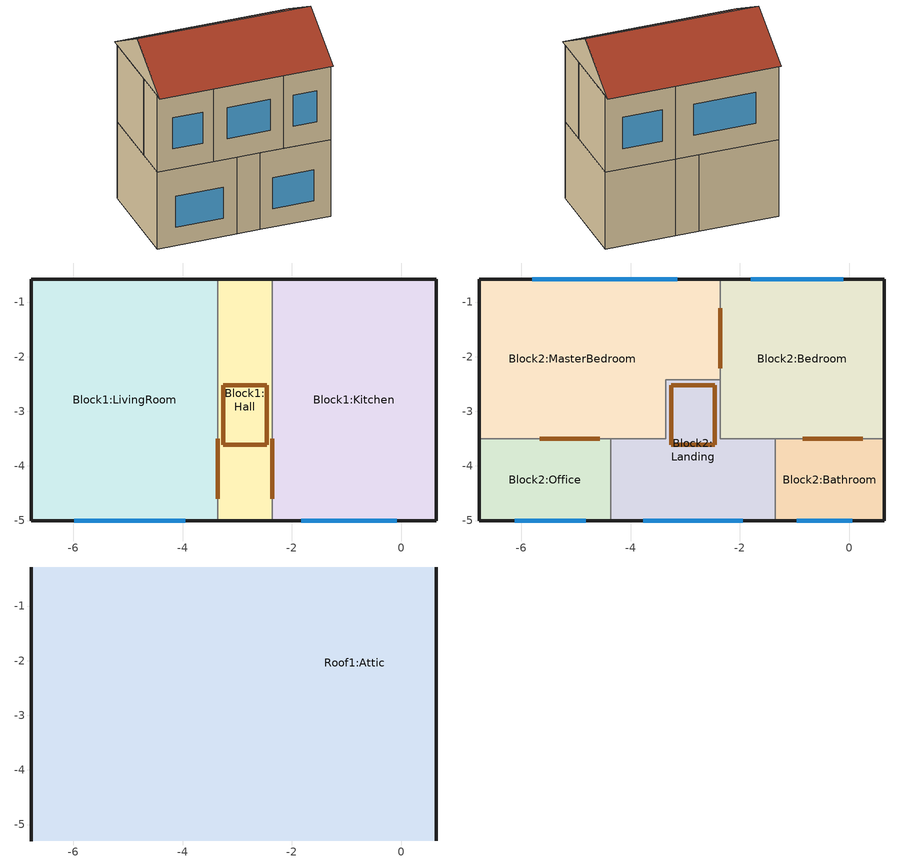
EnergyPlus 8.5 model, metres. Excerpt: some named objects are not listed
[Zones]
Block1:Kitchen
 floor ground (Project ground floor): 0.64,-5 -2.36,-5 -2.36,-0.59 0.64,-0.59 z0
 wall outside (Project wall): -2.36,-5 0.64,-5 0.64,-0.59 -2.36,-0.59 z0:3.5
 wall to Block1:Hall (Project partition): -2.36,-0.59 -2.36,-5 z0:3.5
 window (1001): -1.83,-5 -0.08,-5 z0.84:2.26
 door inside (Project internal door): -2.36,-3.5 -2.36,-4.6 z0:2
Block1:Hall
 floor ground (Project ground floor): -2.36,-5 -3.36,-5 -3.36,-0.59 -2.36,-0.59 z0
 wall outside (Project wall): -3.36,-5 -2.36,-5 / -2.36,-0.59 -3.36,-0.59 z0:3.5
 wall to Block1:LivingRoom (Project partition_Rev): -3.36,-0.59 -3.36,-5 z0:3.5
 door inside (IRTSurface): -3.26,-3.61 -2.46,-3.61 -2.46,-2.52 -3.26,-2.52 z3.5
 door inside (Project internal door): -3.36,-3.5 -3.36,-4.6 z0:2
Block1:LivingRoom
 floor ground (Project ground floor): -3.36,-5 -6.77,-5 -6.77,-0.59 -3.36,-0.59 z0
 wall outside (Project wall): -3.36,-0.59 -6.77,-0.59 -6.77,-5 -3.36,-5 z0:3.5
 window (1001): -5.99,-5 -3.95,-5 z0.84:2.26
Block2:Bedroom
 floor to Block1:Kitchen (Project internal floor_Reversed_Rev): 0.64,-3.5 -2.36,-3.5 -2.36,-0.59 0.64,-0.59 z3.5
 wall outside (Project wall): 0.64,-3.5 0.64,-0.59 -2.36,-0.59 z3.5:7
 wall to Block2:Bathroom (Project partition): -1.36,-3.5 0.64,-3.5 z3.5:7
 wall to Block2:MasterBedroom (Project partition): -2.36,-0.59 -2.36,-2.42 z3.5:7
 wall to Block2:Landing (Project partition): -2.36,-2.42 -2.36,-3.5 -1.36,-3.5 z3.5:7
 window (1001): -0.11,-0.59 -1.8,-0.59 z4.44:5.86
 door inside (Project internal door): -0.85,-3.5 0.25,-3.5 / -2.36,-1.11 -2.36,-2.21 z3.6:5.6
Block2:Bathroom
 floor to Block1:Kitchen (Project internal floor_Reversed_Rev): 0.64,-5 -1.36,-5 -1.36,-3.5 0.64,-3.5 z3.5
 wall outside (Project wall): -1.36,-5 0.64,-5 0.64,-3.5 z3.5:7
 wall to Block2:Landing (Project partition): -1.36,-3.5 -1.36,-5 z3.5:7
 window (1001): -0.96,-5 0.05,-5 z4.44:5.86
Block2:Landing
 floor to Block1:Kitchen (Project internal floor_Reversed_Rev): -1.36,-5 -2.36,-5 -2.36,-3.5 -1.36,-3.5 z3.5
 floor to Block1:Hall (Project internal floor_Reversed_Rev): -2.36,-5 -3.36,-5 -3.36,-2.42 -2.36,-2.42 z3.5
 floor to Block1:LivingRoom (Project internal floor_Reversed_Rev): -3.36,-5 -4.36,-5 -4.36,-3.5 -3.36,-3.5 z3.5
 wall outside (Project wall): -4.36,-5 -1.36,-5 z3.5:7
 wall to Block2:MasterBedroom (Project partition): -2.36,-2.42 -3.36,-2.42 -3.36,-3.5 -4.36,-3.5 z3.5:7
 wall to Block2:Office (Project partition_Rev): -4.36,-3.5 -4.36,-5 z3.5:7
 window (1001): -3.77,-5 -1.94,-5 z4.44:5.86
Block2:MasterBedroom
 floor to Block1:Hall (Project internal floor_Reversed_Rev): -2.36,-2.42 -3.36,-2.42 -3.36,-0.59 -2.36,-0.59 z3.5
 floor to Block1:LivingRoom (Project internal floor_Reversed_Rev): -3.36,-3.5 -6.77,-3.5 -6.77,-0.59 -3.36,-0.59 z3.5
 wall outside (Project wall): -2.36,-0.59 -6.77,-0.59 -6.77,-3.5 z3.5:7
 wall to Block2:Office (Project partition_Rev): -6.77,-3.5 -4.36,-3.5 z3.5:7
 window (1001): -3.14,-0.59 -5.8,-0.59 z4.44:5.86
 door inside (Project internal door): -5.67,-3.5 -4.57,-3.5 z3.6:5.6
Block2:Office
 floor to Block1:LivingRoom (Project internal floor_Reversed_Rev): -4.36,-5 -6.77,-5 -6.77,-3.5 -4.36,-3.5 z3.5
 wall outside (Project wall): -6.77,-3.5 -6.77,-5 -4.36,-5 z3.5:7
 window (1001): -6.12,-5 -4.82,-5 z4.44:5.86
Roof1:Attic
 floor outside (Project external floor): 0.64,-0.59 -6.77,-0.59 -6.77,-0.29 0.64,-0.29 z7; 0.64,-5.3 -6.77,-5.3 -6.77,-5 0.64,-5 z7
 floor to Block2:Bedroom (Project semi-exposed ceiling_Rev): 0.64,-3.5 -2.36,-3.5 -2.36,-0.59 0.64,-0.59 z7
 floor to Block2:Bathroom (Project semi-exposed ceiling_Rev): 0.64,-5 -1.36,-5 -1.36,-3.5 0.64,-3.5 z7
 floor to Block2:Landing (Project semi-exposed ceiling_Rev): -2.36,-3.5 -3.36,-3.5 -3.36,-2.42 -2.36,-2.42 z7; -1.36,-5 -4.36,-5 -4.36,-3.5 -1.36,-3.5 z7
 floor to Block2:MasterBedroom (Project semi-exposed ceiling_Rev): -3.36,-3.5 -6.77,-3.5 -6.77,-2.42 -3.36,-2.42 z7; -2.36,-2.42 -6.77,-2.42 -6.77,-0.59 -2.36,-0.59 z7
 floor to Block2:Office (Project semi-exposed ceiling_Rev): -4.36,-5 -6.77,-5 -6.77,-3.5 -4.36,-3.5 z7
 wall outside (Project wall): -6.77,-0.29,7 -6.77,-5.3,7 -6.77,-2.79,8.45; 0.64,-5.3,7 0.64,-0.29,7 0.64,-2.79,8.45
 roof outside (Project unoccupied pitched roof): -6.77,-5.3,7 0.64,-5.3,7 0.64,-2.79,8.45 -6.77,-2.79,8.45; 0.64,-0.29,7 -6.77,-0.29,7 -6.77,-2.79,8.45 0.64,-2.79,8.45
[Site:Location]
Untitled (01-01:31-12)  (01-01:31-12): Latitude=51.15; Longitude=-0.18; Time Zone=0; Elevation {m}=62
[Site:GroundTemperature:BuildingSurface]
18, 18, 18, 18, 18, 18, 18, 18, 18, 18, 18, 18
[Site:GroundTemperature:Deep]
14, 14, 14, 14, 14, 14, 14, 14, 14, 14, 14, 14
[Site:GroundTemperature:Shallow]
14, 14, 14, 14, 14, 14, 14, 14, 14, 14, 14, 14
[Site:GroundTemperature:FCfactorMethod]
January FCfactorMethod ground temperature {C}=4.16; Februry FCfactorMethod ground temperature {C}=5.3; March FCfactorMethod ground temperature {C}=7.51; April FCfactorMethod ground temperature {C}=9.61; May FCfactorMethod ground temperature {C}=13.58; June FCfactorMethod ground temperature {C}=15.67; July FCfactorMethod ground temperature {C}=16.24; August FCfactorMethod ground temperature {C}=15.18; September FCfactorMethod ground temperature {C}=12.74; October FCfactorMethod ground temperature {C}=9.69; November FCfactorMethod ground temperature {C}=6.69; December FCfactorMethod ground temperature {C}=4.7
[Site:GroundReflectance]
0.2, 0.2, 0.2, 0.2, 0.2, 0.2, 0.2, 0.2, 0.2, 0.2, 0.2, 0.2
[Site:GroundReflectance:SnowModifier]
2, 2
[SizingPeriod:DesignDay] Day of Month=15; Humidity Condition Type=WetBulb; Barometric Pressure {N/M**2}=100582.4; Wind Direction {Degrees N=0, S=180}=0; Rain Indicator=No; Snow on ground indicator=No
Name | Month | Day Type -- used for schedules | Maximum Dry-Bulb Temperature {C} | Daily Dry-Bulb Temperature Range {C} | Wetbulb at Maximum Dry-Bulb{C} | Wind Speed {m/s} | Daylight Savings Time Indicator | Clearness {0.0 to 1.1} | Max Dry-Bulb {C} | Daily Temp Range {C} | Wet-Bulb at Max {C} | Wind Speed {M/Sec} | Clearness {0.0 to 1.1} - gives no sun (but does include long wave radiant heat exchange with sky)
Summer Design Day in Untitled (01-01:31-12) Jul | 7 | SummerDesignDay | 27.2 | 9.4 | 18.7 | 0 | Yes | 0.98
Winter Design Day in Untitled (01-01:31-12) | 1 | WinterDesignDay |  |  |  |  | No |  | -4.4 | 0 | -4.4 | 12.3 | 0
[Building]
Building: North Axis=0; Terrain=Suburbs; Loads Convergence Tolerance=.04; Temperature Convergence Tolerance=.4; Solar Distribution=FullExterior; Maximum number of warmup days=25; Minimum number of warmup days=6
[Material:NoMass] Roughness=Rough; Thermal Emittance=0.9; Solar Absorptance=0.7; Visible Absorptance=0.7
Name | Resistance {m2-K/w}
7_RVAL_2; 8_RVAL_2; 13_RVAL_2 | .15
12_RVAL_2 | .18
[Construction]
IRTSurface: IRTMaterial
Project ground floor: Urea Formaldehyde Foam_0.1327, Cast Concrete_0.1, Floor/Roof Screed_0.07, Timber Flooring_0.03
Project internal floor_Reversed_Rev: Cast Concrete (Dense)_0.1
Project wall: Brickwork Outer Leaf_0.1, XPS Extruded Polystyrene  - CO2 Blowing_0.0795, Concrete Block (Medium)_0.1, Gypsum Plastering_0.013
Project partition: Gypsum Plasterboard_0.025, 7_RVAL_2, Gypsum Plasterboard_0.025
Project partition_Rev: Gypsum Plasterboard_0.025, 8_RVAL_2, Gypsum Plasterboard_0.025
Project internal door: Painted Oak_0.035
Project semi-exposed ceiling_Rev: Plasterboard_0.013, 12_RVAL_2, Cast Concrete (Lightweight)_0.1, MW Glass Wool (rolls)_0.1319, Plywood (Heavyweight)_0.01
Project unoccupied pitched roof: Clay Tile (roofing)_0.025, 13_RVAL_2, Roofing Felt_0.005
Project external floor: External Rendering_0.025, MW Stone Wool (rolls)_0.1482, Timber Flooring_0.005
1001: 38, 1002, 2
2001: 20005, 38, 1002, 2
[Material:InfraredTransparent]
IRTMaterial
[WindowMaterial:Gas]
1002: Gas type (Air - Argon - Krypton - Xenon - SF6 - Custom)=Air; Thickness {m}=.013
[WindowMaterial:Glazing] Optical data type {SpectralAverage or Spectral}=SpectralAverage; Thickness {m}=.003; IR transmittance at normal incidence=0; IR emissivity: front side=.84; Conductivity {W/m-K}=.9; Dirt Correction Factor for Solar and Visible Transmittance=1
Name | Solar transmittance at normal incidence | Solar reflectance at normal incidence: front side | Solar reflectance at normal incidence: back side | Visible transmittance at normal incidence | Visible reflectance at normal incidence: front side | Visible reflectance at normal incidence: back side | IR emissivity: back side
2 | .837 | .075 | .075 | .898 | .081 | .081 | .84
38 | .74 | .09 | .1 | .82 | .11 | .12 | .2
[WindowMaterial:Shade]
20005: Solar transmittance=.1; Solar reflectance=.8; Visible transmittance=.7; Visible reflectance=.2; IR Thermal emissivity=.9; IR Thermal transmittance=0; Thickness {m}=.005; Conductivity {W/m-K}=.1; Shade-to-glass distance=.05; Shade top opening multiplier=.5; Shade bottom opening multiplier=.5; Shade left-side opening multiplier=.5; Shade right-side opening multiplier=.5; Air-flow permeability=0
[Material] Roughness=Rough; Thermal Emittance=0.9
Name | Thickness {m} | Conductivity {w/m-K} | Density {kg/m3} | Specific Heat {J/kg-K} | Solar Absorptance | Visible Absorptance
Urea Formaldehyde Foam_0.1327 | .1327 | 0.04 | 10 | 1400 | 0.6 | 0.6
Cast Concrete_0.1 | .1 | 1.13 | 2000 | 1000 | 0.6 | 0.6
Floor/Roof Screed_0.07 | .07 | 0.41 | 1200 | 840 | 0.73 | 0.73
Timber Flooring_0.03 | .03 | 0.14 | 650 | 1200 | 0.78 | 0.78
Cast Concrete (Dense)_0.1 | .1 | 1.4 | 2100 | 840 | 0.6 | 0.6
Brickwork Outer Leaf_0.1 | .1 | 0.84 | 1700 | 800 | 0.7 | 0.7
XPS Extruded Polystyrene  - CO2 Blowing_0.0795 | .0795 | 0.034 | 35 | 1400 | 0.6 | 0.6
Concrete Block (Medium)_0.1 | .1 | 0.51 | 1400 | 1000 | 0.6 | 0.6
Gypsum Plastering_0.013 | .013 | 0.4 | 1000 | 1000 | 0.5 | 0.5
Gypsum Plasterboard_0.025 | .025 | 0.25 | 900 | 1000 | 0.5 | 0.5
Painted Oak_0.035 | .035 | 0.19 | 700 | 2390 | 0.5 | 0.5
Plywood (Heavyweight)_0.01 | .01 | 0.15 | 700 | 1420 | 0.78 | 0.78
MW Glass Wool (rolls)_0.1319 | .1319 | 0.04 | 12 | 840 | 0.6 | 0.6
Cast Concrete (Lightweight)_0.1 | .1 | 0.38 | 1200 | 1000 | 0.6 | 0.6
Plasterboard_0.013 | .013 | 0.25 | 2800 | 896 | 0.5 | 0.5
Clay Tile (roofing)_0.025 | .025 | 1 | 2000 | 800 | 0.7 | 0.7
Roofing Felt_0.005 | .005 | 0.19 | 960 | 837 | 0.8 | 0.8
External Rendering_0.025 | .025 | 0.5 | 1300 | 1000 | 0.7 | 0.7
MW Stone Wool (rolls)_0.1482 | .1482 | 0.04 | 30 | 840 | 0.6 | 0.6
Timber Flooring_0.005 | .005 | 0.14 | 650 | 1200 | 0.78 | 0.78
[WindowProperty:ShadingControl]
1001: Shading type=ExteriorShade; Name of glazed construction with shading=2001; Shading control type=OnIfScheduleAllows; Schedule=Office_OpenOff_Occ; Shading control is scheduled=Yes; Glare control is active=No; Type of slat angle control=FixedSlatAngle; Setpoint 2=0
[Zone] Relative North (to building)=0; Zone Type=1; Zone multiplier=1; Zone inside convection algorithm=TARP
Name | Zone volume | Floor Area | Part Of Total Floor Area
Block1:Kitchen | 35.007 | 10.002 | Yes
Block1:Hall | 10.6927 | 3.0551 | Yes
Block1:LivingRoom | 40.4801 | 11.5657 | Yes
Block2:Bedroom | 22.3967 | 6.5873 | Yes
Block2:Bathroom | 6.0468 | 1.7785 | Yes
Block2:Landing | 13.4931 | 3.0958 | Yes
Block2:MasterBedroom | 30.7883 | 9.0554 | Yes
Block2:Office | 7.6006 | 2.2355 | Yes
Roof1:Attic | 8.2787 | 19.792 | No
[PEOPLE]
People Block1:Kitchen: Block1:Kitchen, Dwell_DomKitchen_Occ, People, 0.237084, .3, AutoCalculate, Activity Schedule 400, 3.82e-08, No, ZoneAveraged, Work efficiency, ClothingInsulationSchedule, Clothing Schedule 400, AirVelocitySchedule
People Block1:Hall: Block1:Hall, Dwell_DomCirculation_Occ, People, 0.0473659, .3, AutoCalculate, Activity Schedule 407, 3.82e-08, No, ZoneAveraged, Work efficiency, ClothingInsulationSchedule, Clothing Schedule 407, AirVelocitySchedule
People Block1:LivingRoom: Block1:LivingRoom, Block1:LivingRoomNumberOfOccupants, People, 2, .3, AutoCalculate, Block1:LivingRoomAverageGains, 3.82e-08, No, ZoneAveraged, Work efficiency, ClothingInsulationSchedule, Clothing Schedule 414, AirVelocitySchedule
People Block2:Bedroom: Block2:Bedroom, Dwell_DomBed_Occ, People, 0, .3, AutoCalculate, Activity Schedule 446, 3.82e-08, No, ZoneAveraged, Work efficiency, ClothingInsulationSchedule, Clothing Schedule 446, AirVelocitySchedule
People Block2:Bathroom: Block2:Bathroom, Block2:BathroomNumberOfOccupants, People, 2, .3, AutoCalculate, Block2:BathroomAverageGains, 3.82e-08, No, ZoneAveraged, Work efficiency, ClothingInsulationSchedule, Clothing Schedule 455, AirVelocitySchedule
People Block2:Landing: Block2:Landing, Dwell_DomCommonAreas_Occ, People, 0.0608201, .3, AutoCalculate, Activity Schedule 462, 3.82e-08, No, ZoneAveraged, Work efficiency, ClothingInsulationSchedule, Clothing Schedule 462, AirVelocitySchedule
People Block2:MasterBedroom: Block2:MasterBedroom, Block2:MasterBedroomNumberOfOccupants, People, 2, .3, AutoCalculate, Block2:MasterBedroomAverageGains, 3.82e-08, No, ZoneAveraged, Work efficiency, ClothingInsulationSchedule, Clothing Schedule 473, AirVelocitySchedule
People Block2:Office: Block2:Office, Block2:OfficeNumberOfOccupants, People, 1, .3, AutoCalculate, Block2:OfficeAverageGains, 3.82e-08, No, ZoneAveraged, Work efficiency, ClothingInsulationSchedule, Clothing Schedule 483, AirVelocitySchedule
People Roof1:Attic: Roof1:Attic, Off 24/7, People, 0, .3, AutoCalculate, Activity Schedule 510, 3.82e-08, No, ZoneAveraged, Work efficiency, ClothingInsulationSchedule, Clothing Schedule 510, AirVelocitySchedule
[Lights] Design Level calculation method=LightingLevel; Return Air Fraction=0; Radiant fraction=.42; Fraction Visible=.18; Fraction Replaceable=1
Name | Zone | Lighting SCHEDULE | Design lighting Level (W) | LightsEndUseKey
Block1:Kitchen General lighting | Block1:Kitchen | Block1:KitchenLightState | 150.03 | ELECTRIC EQUIPMENT#Block1:Kitchen#GeneralLights
Block1:Hall General lighting | Block1:Hall | Dwell_DomCirculation_Light | 15.2755 | ELECTRIC EQUIPMENT#Block1:Hall#GeneralLights
Block1:LivingRoom General lighting | Block1:LivingRoom | Block1:LivingRoomLightState | 86.7428 | ELECTRIC EQUIPMENT#Block1:LivingRoom#GeneralLights
Block2:Bedroom General lighting | Block2:Bedroom | Dwell_DomBed_Light | 32.9365 | ELECTRIC EQUIPMENT#Block2:Bedroom#GeneralLights
Block2:Bathroom General lighting | Block2:Bathroom | Block2:BathroomLightState | 13.3388 | ELECTRIC EQUIPMENT#Block2:Bathroom#GeneralLights
Block2:Landing General lighting | Block2:Landing | Dwell_DomCommonAreas_Light | 15.479 | ELECTRIC EQUIPMENT#Block2:Landing#GeneralLights
Block2:MasterBedroom General lighting | Block2:MasterBedroom | Block2:MasterBedroomLightState | 45.277 | ELECTRIC EQUIPMENT#Block2:MasterBedroom#GeneralLights
Block2:Office General lighting | Block2:Office | Block2:OfficeLightState | 44.71 | ELECTRIC EQUIPMENT#Block2:Office#GeneralLights
[ElectricEquipment] Design Level calculation method=EquipmentLevel; Latent fraction=0; Radiant fraction=.2; Fraction Lost=0
Name | Zone | Equipment SCHEDULE | Design Equipment Level (W) | End-use category
Block1:Kitchen Equipment 1 | Block1:Kitchen | Dwell_DomKitchen_Equip | 302.8606 | ELECTRIC EQUIPMENT#Block1:Kitchen#05
Block1:Hall Equipment 1 | Block1:Hall | Dwell_DomCirculation_Equip | 4.7965 | ELECTRIC EQUIPMENT#Block1:Hall#05
Block1:LivingRoom Equipment 1 | Block1:LivingRoom | Dwell_DomLounge_Equip | 45.1062 | ELECTRIC EQUIPMENT#Block1:LivingRoom#05
Block2:Bedroom Equipment 1 | Block2:Bedroom | Dwell_DomBed_Equip | 23.5825 | ELECTRIC EQUIPMENT#Block2:Bedroom#05
Block2:Bathroom Equipment 1 | Block2:Bathroom | Dwell_DomBath_Equip | 2.9701 | ELECTRIC EQUIPMENT#Block2:Bathroom#05
Block2:Landing Equipment 1 | Block2:Landing | Dwell_DomCommonAreas_Equip | 6.6869 | ELECTRIC EQUIPMENT#Block2:Landing#05
Block2:MasterBedroom Equipment 1 | Block2:MasterBedroom | Dwell_DomBed_Equip | 32.4183 | ELECTRIC EQUIPMENT#Block2:MasterBedroom#05
Block2:Office Equipment 1 | Block2:Office | Office_OpenOff_Equip | 26.3118 | ELECTRIC EQUIPMENT#Block2:Office#05
[WaterUse:Equipment]
Name | Peak Volumetric Flow Rate {m3/s} | DHW SCHEDULE | Target Temperature Schedule | Hot Water Supply Temperature Schedule | Cold Water Supply Temperature Schedule | Zone
DHW Block1:Kitchen | 7.67697e-07 | Dwell_DomKitchen_Occ | DHW Supply Temperature Block1:Kitchen | DHW Supply Temperature Block1:Kitchen | DHW Mains Temperature Block1:Kitchen | Block1:Kitchen
DHW Block1:Hall | 1.36407e-07 | Dwell_DomCirculation_Occ | DHW Supply Temperature Block1:Hall | DHW Supply Temperature Block1:Hall | DHW Mains Temperature Block1:Hall | Block1:Hall
DHW Block1:LivingRoom | 4.08201e-07 | Dwell_DomLounge_Occ | DHW Supply Temperature Block1:LivingRoom | DHW Supply Temperature Block1:LivingRoom | DHW Mains Temperature Block1:LivingRoom | Block1:LivingRoom
DHW Block2:Bedroom | 1.10834e-07 | Dwell_DomBed_Occ | DHW Supply Temperature Block2:Bedroom | DHW Supply Temperature Block2:Bedroom | DHW Mains Temperature Block2:Bedroom | Block2:Bedroom
DHW Block2:Bathroom | 1.36508e-07 | Dwell_DomBath_Occ | DHW Supply Temperature Block2:Bathroom | DHW Supply Temperature Block2:Bathroom | DHW Mains Temperature Block2:Bathroom | Block2:Bathroom
DHW Block2:MasterBedroom | 1.52361e-07 | Dwell_DomBed_Occ | DHW Supply Temperature Block2:MasterBedroom | DHW Supply Temperature Block2:MasterBedroom | DHW Mains Temperature Block2:MasterBedroom | Block2:MasterBedroom
DHW Block2:Office | 1.37994e-08 | Office_OpenOff_Occ | DHW Supply Temperature Block2:Office | DHW Supply Temperature Block2:Office | DHW Mains Temperature Block2:Office | Block2:Office
[Daylighting:Controls] Total Daylighting Reference Points=1; Fraction of zone controlled by first reference point=1; Fraction of zone controlled by 2nd reference point=0; Illuminance setpoint at second reference point {lux}=300; Lighting control type=1; view azimuth angle=0; Maximum allowable discomfort glare index=22; Minimum input power fraction for continuous dimming control=0.1; Minimum light output fraction for continuous dimming control=0.1; Number of steps (excluding off) for stepped control=0; Probability lighting will be reset when needed in manual stepped control=1
Name | X-coordinate of first reference point {m} | Y-coordinate of first reference point {m} | Z-coordinate of first reference point {m} | Illuminance setpoint at first reference point {lux}
Block1:Kitchen | -.359 | -3.293 | .8 | 300
Block1:Hall | -2.36 | -3.293 | .8 | 100
Block1:LivingRoom | -4.565 | -3.293 | .8 | 150
Block2:Bedroom | -.359 | -2.543 | 4.4 | 100
Block2:Bathroom | .144 | -4.75 | 4.3 | 150
Block2:Landing | -2.358 | -4.75 | 4.3 | 100
Block2:MasterBedroom | -4.565 | -2.543 | 4.4 | 100
Block2:Office | -5.066 | -4.75 | 4.3 | 400
[Sizing:Zone] Zone Cooling Design Supply Air Temperature Input Method=SupplyAirTemperature; Zone Cooling Design Supply Air Temperature (C)=12; Zone Cooling Design Supply Air Temperature Difference=0; Zone Heating Design Supply Air Temperature Input Method=SupplyAirTemperature; Zone Heating Design Supply Air Temperature (C)=35; Zone Heating Design Supply Air Temperature Difference=0; Zone Cooling Design Supply Air Humidity Ratio (kgWater/kgDryAir)=0.0077; Zone Heating Design Supply Air Humidity Ratio (kgWater/kgDryAir)=0.0156; Zone Heating Sizing Factor=1.25; Zone Cooling Sizing Factor=1.15; Cooling Design Air Flow Method=DesignDay; Cooling Minimum Air Flow Fraction=0; Heating Design Air Flow Method=DesignDay
Name | Design Specification Outdoor Air Object | Design Specification Zone Air Distribution Object
Block1:Kitchen | Block1:Kitchen | Block1:Kitchen
Block1:Hall | Block1:Hall | Block1:Hall
Block1:LivingRoom | Block1:LivingRoom | Block1:LivingRoom
Block2:Bedroom | Block2:Bedroom | Block2:Bedroom
Block2:Bathroom | Block2:Bathroom | Block2:Bathroom
Block2:Landing | Block2:Landing | Block2:Landing
Block2:MasterBedroom | Block2:MasterBedroom | Block2:MasterBedroom
Block2:Office | Block2:Office | Block2:Office
[DesignSpecification:ZoneAirDistribution] Zone Air Distribution Effectiveness in Cooling Mode (dimensionless)=1; Zone Air Distribution Effectiveness in Heating Mode (dimensionless)=1
Block1:Kitchen; Block1:Hall; Block1:LivingRoom; Block2:Bedroom; Block2:Bathroom; Block2:Landing; Block2:MasterBedroom; Block2:Office
[DesignSpecification:OutdoorAir] Outdoor Air Flow per Person {m3/s}=0; Outdoor Air Flow per Zone Floor Area {m3/s-m2}=0; Outdoor Air Flow per Zone {m3/s}=0; Outdoor Air Flow Air Changes per Hour=0; Outdoor Air Flow Rate Fraction Schedule=On
Block1:Kitchen; Block1:Hall; Block1:LivingRoom; Block2:Bedroom; Block2:Bathroom; Block2:Landing; Block2:MasterBedroom; Block2:Office
[ZoneControl:Thermostat]
Block1:Kitchen Thermostat: Block1:Kitchen, Zone Control Type Sched, ThermostatSetpoint:DualSetpoint, Dual Setpoint - Zone Block1:Kitchen
Block1:Hall Thermostat: Block1:Hall, Zone Control Type Sched, ThermostatSetpoint:DualSetpoint, Dual Setpoint - Zone Block1:Hall
Block1:LivingRoom Thermostat: Block1:LivingRoom, Zone Control Type Sched, ThermostatSetpoint:DualSetpoint, Dual Setpoint - Zone Block1:LivingRoom
Block2:Bedroom Thermostat: Block2:Bedroom, Zone Control Type Sched, ThermostatSetpoint:DualSetpoint, Dual Setpoint - Zone Block2:Bedroom
Block2:Bathroom Thermostat: Block2:Bathroom, Zone Control Type Sched, ThermostatSetpoint:DualSetpoint, Dual Setpoint - Zone Block2:Bathroom
Block2:Landing Thermostat: Block2:Landing, Zone Control Type Sched, ThermostatSetpoint:DualSetpoint, Dual Setpoint - Zone Block2:Landing
Block2:MasterBedroom Thermostat: Block2:MasterBedroom, Zone Control Type Sched, ThermostatSetpoint:DualSetpoint, Dual Setpoint - Zone Block2:MasterBedroom
Block2:Office Thermostat: Block2:Office, Zone Control Type Sched, ThermostatSetpoint:DualSetpoint, Dual Setpoint - Zone Block2:Office
[ZoneControl:Thermostat:OperativeTemperature] Radiative Fraction Input Mode=Scheduled; Radiative Fraction Schedule=TypOperativeTempControlSch
Name | Thermostat
 | Block1:Kitchen Thermostat
 | Block1:Hall Thermostat
 | Block1:LivingRoom Thermostat
 | Block2:Bedroom Thermostat
 | Block2:Bathroom Thermostat
 | Block2:Landing Thermostat
 | Block2:MasterBedroom Thermostat
 | Block2:Office Thermostat
[ThermostatSetpoint:DualSetpoint]
Dual Setpoint - Zone Block1:Kitchen: Block1:Kitchen Heating Setpoint Schedule, Block1:Kitchen Cooling SP Sch
Dual Setpoint - Zone Block1:Hall: Block1:Hall Heating Setpoint Schedule, Block1:Hall Cooling SP Sch
Dual Setpoint - Zone Block1:LivingRoom: Block1:LivingRoom Heating Setpoint Schedule, Block1:LivingRoom Cooling SP Sch
Dual Setpoint - Zone Block2:Bedroom: Block2:Bedroom Heating Setpoint Schedule, Block2:Bedroom Cooling SP Sch
Dual Setpoint - Zone Block2:Bathroom: Block2:Bathroom Heating Setpoint Schedule, Block2:Bathroom Cooling SP Sch
Dual Setpoint - Zone Block2:Landing: Block2:Landing Heating Setpoint Schedule, Block2:Landing Cooling SP Sch
Dual Setpoint - Zone Block2:MasterBedroom: Block2:MasterBedroom Heating Setpoint Schedule, Block2:MasterBedroom Cooling SP Sch
Dual Setpoint - Zone Block2:Office: Block2:Office Heating Setpoint Schedule, Block2:Office Cooling SP Sch
[Zone equipment]
Block1:Kitchen: Block1:Kitchen Ideal Loads Air
Block1:Hall: Block1:Hall Ideal Loads Air
Block1:LivingRoom: Block1:LivingRoom Ideal Loads Air
Block2:Bedroom: Block2:Bedroom Ideal Loads Air
Block2:Bathroom: Block2:Bathroom Ideal Loads Air
Block2:Landing: Block2:Landing Ideal Loads Air
Block2:MasterBedroom: Block2:MasterBedroom Ideal Loads Air
Block2:Office: Block2:Office Ideal Loads Air
[ZoneHVAC:IdealLoadsAirSystem] Maximum Heating Supply Air Temperature {C}=35; Minimum Cooling Supply Air Temperature {C}=12; Maximum Heating Supply Air Humidity Ratio {kg-H2O/kg-air}=0.0156; Minimum Cooling Supply Air Humidity Ratio {kg-H2O/kg-air}=0.0077; Heating Limit=LimitCapacity; Maximum Heating Air Flow Rate {m3/s}=Autosize; Maximum Sensible Heating Capacity=Autosize; Cooling Limit=LimitFlowRateAndCapacity; Maximum Cooling Air Flow Rate {m3/s}=Autosize; Maximum Total Cooling Capacity=Autosize; Dehumidification Control Type=None; Humidification Control Type=None; Outdoor Air Economizer Type=NoEconomizer; Heat Recovery Type=None
Name | Heating Availability Schedule | Cooling availability schedule
Block1:Kitchen Ideal Loads Air | Block1:Kitchen Heating Availability Sch | Block1:Kitchen Cooling Availability Sch
Block1:Hall Ideal Loads Air | Block1:Hall Heating Availability Sch | Block1:Hall Cooling Availability Sch
Block1:LivingRoom Ideal Loads Air | Block1:LivingRoom Heating Availability Sch | Block1:LivingRoom Cooling Availability Sch
Block2:Bedroom Ideal Loads Air | Block2:Bedroom Heating Availability Sch | Block2:Bedroom Cooling Availability Sch
Block2:Bathroom Ideal Loads Air | Block2:Bathroom Heating Availability Sch | Block2:Bathroom Cooling Availability Sch
Block2:Landing Ideal Loads Air | Block2:Landing Heating Availability Sch | Block2:Landing Cooling Availability Sch
Block2:MasterBedroom Ideal Loads Air | Block2:MasterBedroom Heating Availability Sch | Block2:MasterBedroom Cooling Availability Sch
Block2:Office Ideal Loads Air | Block2:Office Heating Availability Sch | Block2:Office Cooling Availability Sch
[ExternalInterface:FunctionalMockupUnitImport]
FMU Filename=agentFMU.fmu; FMU Timeout in milli-seconds=15; FMU LoggingOn Value=0
[ExternalInterface:FunctionalMockupUnitImport:From:Variable] FMU Filename,=agentFMU.fmu; FMU Instance Name,=FMI
Name | EnergyPlus Key Value, | EnergyPlus Variable Name, | FMU Variable
 | Whole Building | Facility Total Purchased Electric Power | HVACPower
 | Environment | Site Exterior Horizontal Sky Illuminance | EnvironmentSiteExteriorHorizontalSkyIlluminance
 | Environment | Site Rain Status | EnvironmentSiteRainStatus
 | Environment | Site Outdoor Air Drybulb Temperature | EnvironmentSiteOutdoorAirDrybulbTemperature
 | Block1:Kitchen | Zone Mean Air Temperature | Block1:KitchenZoneMeanAirTemperature
 | Block1:LivingRoom | Zone Mean Air Temperature | Block1:LivingRoomZoneMeanAirTemperature
 | Block2:Bathroom | Zone Mean Air Temperature | Block2:BathroomZoneMeanAirTemperature
 | Block2:MasterBedroom | Zone Mean Air Temperature | Block2:MasterBedroomZoneMeanAirTemperature
 | Block2:Office | Zone Mean Air Temperature | Block2:OfficeZoneMeanAirTemperature
 | Block1:Kitchen | Zone Air Relative Humidity | Block1:KitchenZoneAirRelativeHumidity
 | Block1:LivingRoom | Zone Air Relative Humidity | Block1:LivingRoomZoneAirRelativeHumidity
 | Block2:Bathroom | Zone Air Relative Humidity | Block2:BathroomZoneAirRelativeHumidity
 | Block2:MasterBedroom | Zone Air Relative Humidity | Block2:MasterBedroomZoneAirRelativeHumidity
 | Block2:Office | Zone Air Relative Humidity | Block2:OfficeZoneAirRelativeHumidity
 | Block1:Kitchen | Zone Mean Radiant Temperature | Block1:KitchenZoneMeanRadiantTemperature
 | Block1:LivingRoom | Zone Mean Radiant Temperature | Block1:LivingRoomZoneMeanRadiantTemperature
 | Block2:Bathroom | Zone Mean Radiant Temperature | Block2:BathroomZoneMeanRadiantTemperature
 | Block2:MasterBedroom | Zone Mean Radiant Temperature | Block2:MasterBedroomZoneMeanRadiantTemperature
 | Block2:Office | Zone Mean Radiant Temperature | Block2:OfficeZoneMeanRadiantTemperature
 | Block1:Kitchen | Daylighting Reference Point 1 Illuminance | Block1:KitchenDaylightingReferencePoint1Illuminance
 | Block1:LivingRoom | Daylighting Reference Point 1 Illuminance | Block1:LivingRoomDaylightingReferencePoint1Illuminance
 | Block2:Bathroom | Daylighting Reference Point 1 Illuminance | Block2:BathroomDaylightingReferencePoint1Illuminance
 | Block2:MasterBedroom | Daylighting Reference Point 1 Illuminance | Block2:MasterBedroomDaylightingReferencePoint1Illuminance
 | Block2:Office | Daylighting Reference Point 1 Illuminance | Block2:OfficeDaylightingReferencePoint1Illuminance
[ExternalInterface:FunctionalMockupUnitImport:To:Schedule] FMU Filename,=agentFMU.fmu; FMU Model Name,=FMI; Initial Value=0
Name | EnergyPlus Key Value, | FMU Model Variable Name,
 | Block1:KitchenNumberOfOccupants | Block1:KitchenNumberOfOccupants
 | Block1:LivingRoomNumberOfOccupants | Block1:LivingRoomNumberOfOccupants
 | Block2:BathroomNumberOfOccupants | Block2:BathroomNumberOfOccupants
 | Block2:MasterBedroomNumberOfOccupants | Block2:MasterBedroomNumberOfOccupants
 | Block2:OfficeNumberOfOccupants | Block2:OfficeNumberOfOccupants
 | Block1:KitchenWindowState | Block1:KitchenWindowState0
 | Block1:LivingRoomWindowState | Block1:LivingRoomWindowState0
 | Block2:BathroomWindowState | Block2:BathroomWindowState0
 | Block2:MasterBedroomWindowState | Block2:MasterBedroomWindowState0
 | Block2:OfficeWindowState | Block2:OfficeWindowState0
 | Block1:KitchenLightState | Block1:KitchenLightState
 | Block1:LivingRoomLightState | Block1:LivingRoomLightState
 | Block2:BathroomLightState | Block2:BathroomLightState
 | Block2:MasterBedroomLightState | Block2:MasterBedroomLightState
 | Block2:OfficeLightState | Block2:OfficeLightState
 | Block1:KitchenAverageGains | Block1:KitchenAverageGains
 | Block1:LivingRoomAverageGains | Block1:LivingRoomAverageGains
 | Block2:BathroomAverageGains | Block2:BathroomAverageGains
 | Block2:MasterBedroomAverageGains | Block2:MasterBedroomAverageGains
 | Block2:OfficeAverageGains | Block2:OfficeAverageGains
[ExternalInterface:FunctionalMockupUnitImport:To:Actuator] Actuated Component Type=Window Shading Fraction; Actuated Component Control Type=Control Fraction; FMU Filename=agentFMU.fmu; FMU Model=FMI; Initial Value=0
Name | EnergyPlus Variable | Actuated Component Unique | FMU Model Variable
 | Block2:Bathroom_Wall_2_0_0_0_0_0_Win_Shading_Fraction | Block2:Bathroom_Wall_2_0_0_0_0_0_Win | Block2:BathroomBlindFraction
 | Block2:MasterBedroom_Wall_7_0_0_0_0_0_Win_Shading_Fraction | Block2:MasterBedroom_Wall_7_0_0_0_0_0_Win | Block2:MasterBedroomBlindFraction
 | Block2:Office_Wall_2_0_0_0_0_0_Win_Shading_Fraction | Block2:Office_Wall_2_0_0_0_0_0_Win | Block2:OfficeBlindFraction
 | Block1:Kitchen_Wall_2_0_0_0_0_0_Win_Shading_Fraction | Block1:Kitchen_Wall_2_0_0_0_0_0_Win | Block1:KitchenBlindFraction
 | Block1:LivingRoom_Wall_2_0_0_0_0_0_Win_Shading_Fraction | Block1:LivingRoom_Wall_2_0_0_0_0_0_Win | Block1:LivingRoomBlindFraction
[Schedule:Compact]
On: Any Number, Through: 12/31, For: AllDays, Until: 24:00, 1
Work efficiency; Off 24/7: Any Number, Through: 12/31, For: AllDays, Until: 24:00, 0
TypOperativeTempControlSch: Temperature, Through: 31 Dec, For: SummerDesignDay WinterDesignDay, Until: 24:00, 0, For: AllOtherDays, Until: 24:00, 0.5
AirVelocitySchedule: Any Number, Through: 12/31, For: AllDays, Until: 24:00, .137
Office_OpenOff_Occ: Fraction, Through: 31 Dec, For: Weekdays SummerDesignDay, Until: 07:00, 0, Until: 08:00, 0.25, Until: 09:00, 0.5, Until: 12:00, 1, Until: 14:00, 0.75, Until: 17:00, 1, Until: 18:00, 0.5, Until: 19:00, 0.25, Until: 24:00, 0, For: Weekends, Until: 24:00, 0, For: Holidays, Until: 24:00, 0, For: WinterDesignDay AllOtherDays, Until: 24:00, 0
Office_OpenOff_Equip: Fraction, Through: 31 Dec, For: Weekdays SummerDesignDay, Until: 07:00, 0.05394, Until: 20:00, 1, Until: 24:00, 0.05394, For: Weekends, Until: 24:00, 0.05394, For: Holidays, Until: 24:00, 0.05394, For: WinterDesignDay AllOtherDays, Until: 24:00, 0
Dwell_DomBed_Occ: Fraction, Through: 31 Dec, For: Weekdays SummerDesignDay, Until: 07:00, 1, Until: 08:00, 0.5, Until: 09:00, 0.25, Until: 22:00, 0, Until: 23:00, 0.25, Until: 24:00, 0.75, For: Weekends, Until: 07:00, 1, Until: 08:00, 0.5, Until: 09:00, 0.25, Until: 22:00, 0, Until: 23:00, 0.25, Until: 24:00, 0.75, For: Holidays, Until: 07:00, 1, Until: 08:00, 0.5, Until: 09:00, 0.25, Until: 22:00, 0, Until: 23:00, 0.25, Until: 24:00, 0.75, For: WinterDesignDay AllOtherDays, Until: 24:00, 0
Dwell_DomBed_Light; Dwell_DomBath_Occ; Dwell_DomKitchen_Occ: Fraction, Through: 31 Dec, For: Weekdays SummerDesignDay, Until: 07:00, 0, Until: 10:00, 1, Until: 19:00, 0, Until: 23:00, 0.2, Until: 24:00, 0, For: Weekends, Until: 07:00, 0, Until: 10:00, 1, Until: 19:00, 0, Until: 23:00, 0.2, Until: 24:00, 0, For: Holidays, Until: 07:00, 0, Until: 10:00, 1, Until: 19:00, 0, Until: 23:00, 0.2, Until: 24:00, 0, For: WinterDesignDay AllOtherDays, Until: 24:00, 0
Dwell_DomBed_Equip: Fraction, Through: 31 Dec, For: Weekdays SummerDesignDay, Until: 07:00, 0.06993, Until: 08:00, 0.53497, Until: 09:00, 1, Until: 10:00, 0.53497, Until: 17:00, 0.06993, Until: 18:00, 0.30245, Until: 19:00, 0.53497, Until: 20:00, 0.76748, Until: 22:00, 1, Until: 23:00, 0.76748, Until: 24:00, 0.30245, For: Weekends, Until: 07:00, 0.06993, Until: 08:00, 0.53497, Until: 09:00, 1, Until: 10:00, 0.53497, Until: 17:00, 0.06993, Until: 18:00, 0.30245, Until: 19:00, 0.53497, Until: 20:00, 0.76748, Until: 22:00, 1, Until: 23:00, 0.76748, Until: 24:00, 0.30245, For: Holidays, Until: 07:00, 0.06993, Until: 08:00, 0.53497, Until: 09:00, 1, Until: 10:00, 0.53497, Until: 17:00, 0.06993, Until: 18:00, 0.30245, Until: 19:00, 0.53497, Until: 20:00, 0.76748, Until: 22:00, 1, Until: 23:00, 0.76748, Until: 24:00, 0.30245, For: WinterDesignDay AllOtherDays, Until: 24:00, 0
Dwell_DomBath_Equip: Fraction, Through: 31 Dec, For: Weekdays SummerDesignDay, Until: 06:00, 0.05997, Until: 07:00, 0.29498, Until: 09:00, 1, Until: 10:00, 0.29498, Until: 18:00, 0.05997, Until: 19:00, 0.52999, Until: 21:00, 1, Until: 22:00, 0.34198, Until: 24:00, 0.05997, For: Weekends, Until: 24:00, 0.05997, For: Holidays, Until: 24:00, 0.05997, For: WinterDesignDay AllOtherDays, Until: 24:00, 0
Dwell_DomKitchen_Equip: Fraction, Through: 31 Dec, For: Weekdays SummerDesignDay, Until: 07:00, 0.06605, Until: 10:00, 1, Until: 19:00, 0.06605, Until: 23:00, 0.25284, Until: 24:00, 0.06605, For: Weekends, Until: 07:00, 0.06605, Until: 10:00, 1, Until: 19:00, 0.06605, Until: 23:00, 0.25284, Until: 24:00, 0.06605, For: Holidays, Until: 07:00, 0.06605, Until: 10:00, 1, Until: 19:00, 0.06605, Until: 23:00, 0.25284, Until: 24:00, 0.06605, For: WinterDesignDay AllOtherDays, Until: 24:00, 0
Dwell_DomLounge_Occ: Fraction, Through: 31 Dec, For: Weekdays SummerDesignDay, Until: 16:00, 0, Until: 18:00, 0.5, Until: 22:00, 1, Until: 23:00, 0.66667, Until: 24:00, 0, For: Weekends, Until: 16:00, 0, Until: 18:00, 0.5, Until: 22:00, 1, Until: 23:00, 0.66667, Until: 24:00, 0, For: Holidays, Until: 16:00, 0, Until: 18:00, 0.5, Until: 22:00, 1, Until: 23:00, 0.66667, Until: 24:00, 0, For: WinterDesignDay AllOtherDays, Until: 24:00, 0
Dwell_DomLounge_Equip: Fraction, Through: 31 Dec, For: Weekdays SummerDesignDay, Until: 16:00, 0.06413, Until: 18:00, 0.53206, Until: 22:00, 1, Until: 23:00, 0.68804, Until: 24:00, 0.06413, For: Weekends, Until: 07:00, 0.06413, Until: 23:00, 1, Until: 24:00, 0.34489, For: Holidays, Until: 07:00, 0.06413, Until: 23:00, 1, Until: 24:00, 0.34489, For: WinterDesignDay AllOtherDays, Until: 24:00, 0
Dwell_DomCirculation_Occ: Fraction, Through: 31 Dec, For: Weekdays SummerDesignDay, Until: 07:00, 0, Until: 10:00, 1, Until: 19:00, 0, Until: 23:00, 0.2, Until: 24:00, 0, For: Weekends, Until: 07:00, 0, Until: 23:00, 1, Until: 24:00, 0.3, For: Holidays, Until: 07:00, 0, Until: 23:00, 1, Until: 24:00, 0.3, For: WinterDesignDay AllOtherDays, Until: 24:00, 0
Dwell_DomCirculation_Light: Fraction, Through: 31 Dec, For: Weekdays SummerDesignDay, Until: 07:00, 0, Until: 10:00, 1, Until: 19:00, 0, Until: 23:00, 1, Until: 24:00, 0, For: Weekends, Until: 07:00, 0, Until: 24:00, 1, For: Holidays, Until: 07:00, 0, Until: 24:00, 1, For: WinterDesignDay AllOtherDays, Until: 24:00, 0
Dwell_DomCirculation_Equip: Fraction, Through: 31 Dec, For: Weekdays SummerDesignDay, Until: 07:00, 0.06368, Until: 08:00, 0.53184, Until: 09:00, 1, Until: 10:00, 0.53184, Until: 17:00, 0.06368, Until: 18:00, 0.29776, Until: 19:00, 0.53184, Until: 20:00, 0.76592, Until: 22:00, 1, Until: 23:00, 0.76592, Until: 24:00, 0.29776, For: Weekends, Until: 07:00, 0.06368, Until: 23:00, 1, Until: 24:00, 0.34458, For: Holidays, Until: 07:00, 0.06368, Until: 23:00, 1, Until: 24:00, 0.34458, For: WinterDesignDay AllOtherDays, Until: 24:00, 0
Dwell_DomCommonAreas_Occ: Fraction, Through: 31 Dec, For: Weekdays SummerDesignDay, Until: 07:00, 0, Until: 08:00, 0.5, Until: 09:00, 1, Until: 10:00, 0.5, Until: 17:00, 0, Until: 18:00, 0.25, Until: 19:00, 0.5, Until: 20:00, 0.75, Until: 22:00, 1, Until: 23:00, 0.75, Until: 24:00, 0.25, For: Weekends, Until: 09:00, 0, Until: 21:00, 1, Until: 24:00, 0, For: Holidays, Until: 09:00, 0, Until: 21:00, 1, Until: 24:00, 0, For: WinterDesignDay AllOtherDays, Until: 24:00, 0
Dwell_DomCommonAreas_Light: Fraction, Through: 31 Dec, For: Weekdays SummerDesignDay, Until: 07:00, 0, Until: 10:00, 1, Until: 17:00, 0, Until: 24:00, 1, For: Weekends, Until: 09:00, 0, Until: 21:00, 1, Until: 24:00, 0, For: Holidays, Until: 09:00, 0, Until: 21:00, 1, Until: 24:00, 0, For: WinterDesignDay AllOtherDays, Until: 24:00, 0
Dwell_DomCommonAreas_Equip: Fraction, Through: 31 Dec, For: Weekdays SummerDesignDay, Until: 07:00, 0.0463, Until: 23:00, 1, Until: 24:00, 0.33241, For: Weekends, Until: 07:00, 0.0463, Until: 23:00, 1, Until: 24:00, 0.33241, For: Holidays, Until: 07:00, 0.0463, Until: 23:00, 1, Until: 24:00, 0.33241, For: WinterDesignDay AllOtherDays, Until: 24:00, 0
Activity Schedule 400: Any Number, Through: 12/31, For: AllDays, Until: 24:00, 144
Clothing Schedule 400; Clothing Schedule 407; Clothing Schedule 414; Clothing Schedule 446; Clothing Schedule 455; Clothing Schedule 462; Clothing Schedule 473; Clothing Schedule 483; Clothing Schedule 510: Any Number, Through: 4/1, For: AllDays, Until: 24:00, 1, Through: 9/30, For: AllDays, Until: 24:00, .5, Through: 12/31, For: AllDays, Until: 24:00, 1
DHW Supply Temperature Block1:Kitchen; DHW Supply Temperature Block1:Hall; DHW Supply Temperature Block1:LivingRoom; DHW Supply Temperature Block2:Bedroom; DHW Supply Temperature Block2:Bathroom; DHW Supply Temperature Block2:MasterBedroom; DHW Supply Temperature Block2:Office: Temperature, Through: 12/31, For: AllDays, Until: 24:00, 65
DHW Mains Temperature Block1:Kitchen; DHW Mains Temperature Block1:Hall; DHW Mains Temperature Block1:LivingRoom; DHW Mains Temperature Block2:Bedroom; DHW Mains Temperature Block2:Bathroom; DHW Mains Temperature Block2:MasterBedroom; DHW Mains Temperature Block2:Office: Temperature, Through: 12/31, For: AllDays, Until: 24:00, 10
Activity Schedule 407; Activity Schedule 462: Any Number, Through: 12/31, For: AllDays, Until: 24:00, 162
Activity Schedule 446: Any Number, Through: 12/31, For: AllDays, Until: 24:00, 81
Activity Schedule 510: Any Number, Through: 12/31, For: AllDays, Until: 24:00, 117
Block1:Kitchen Heating Setpoint Schedule; Block2:Bathroom Heating Setpoint Schedule: Temperature, Through: 31 Dec, For: Weekdays SummerDesignDay, Until: 05:00, 12, Until: 10:00, 18, Until: 17:00, 12, Until: 23:00, 18, Until: 24:00, 12, For: WinterDesignDay, Until: 24:00, 18, For: Weekends, Until: 05:00, 12, Until: 10:00, 18, Until: 17:00, 12, Until: 23:00, 18, Until: 24:00, 12, For: Holidays, Until: 05:00, 12, Until: 10:00, 18, Until: 17:00, 12, Until: 23:00, 18, Until: 24:00, 12, For: AllOtherDays, Until: 24:00, -50
Block1:Kitchen Heating Availability Sch; Block2:Bathroom Heating Availability Sch: Temperature, Through: 31 Dec, For: Weekdays SummerDesignDay, Until: 05:00, 1, Until: 10:00, 1, Until: 17:00, 1, Until: 23:00, 1, Until: 24:00, 1, For: WinterDesignDay, Until: 24:00, 1, For: Weekends, Until: 05:00, 1, Until: 10:00, 1, Until: 17:00, 1, Until: 23:00, 1, Until: 24:00, 1, For: Holidays, Until: 05:00, 1, Until: 10:00, 1, Until: 17:00, 1, Until: 23:00, 1, Until: 24:00, 1, For: AllOtherDays, Until: 24:00, 0
Block1:Kitchen Cooling SP Sch: Temperature, Through: 31 Dec, For: Weekdays SummerDesignDay, Until: 05:00, 100, Until: 10:00, 25, Until: 17:00, 100, Until: 24:00, 25, For: Weekends, Until: 05:00, 100, Until: 10:00, 25, Until: 17:00, 100, Until: 24:00, 25, For: Holidays, Until: 05:00, 100, Until: 10:00, 25, Until: 17:00, 100, Until: 24:00, 25, For: WinterDesignDay AllOtherDays, Until: 24:00, 100
Block1:Kitchen Cooling Availability Sch: Temperature, Through: 31 Dec, For: Weekdays SummerDesignDay, Until: 05:00, 0, Until: 10:00, 1, Until: 17:00, 0, Until: 24:00, 1, For: Weekends, Until: 05:00, 0, Until: 10:00, 1, Until: 17:00, 0, Until: 24:00, 1, For: Holidays, Until: 05:00, 0, Until: 10:00, 1, Until: 17:00, 0, Until: 24:00, 1, For: WinterDesignDay AllOtherDays, Until: 24:00, 0
Block1:Hall Heating Setpoint Schedule: Temperature, Through: 31 Dec, For: Weekdays SummerDesignDay, Until: 05:00, 12, Until: 10:00, 18, Until: 17:00, 12, Until: 23:00, 18, Until: 24:00, 12, For: WinterDesignDay, Until: 24:00, 18, For: Weekends, Until: 05:00, 12, Until: 24:00, 18, For: Holidays, Until: 05:00, 12, Until: 24:00, 18, For: AllOtherDays, Until: 24:00, -50
Block1:Hall Heating Availability Sch: Temperature, Through: 31 Dec, For: Weekdays SummerDesignDay, Until: 05:00, 1, Until: 10:00, 1, Until: 17:00, 1, Until: 23:00, 1, Until: 24:00, 1, For: WinterDesignDay, Until: 24:00, 1, For: Weekends, Until: 05:00, 1, Until: 24:00, 1, For: Holidays, Until: 05:00, 1, Until: 24:00, 1, For: AllOtherDays, Until: 24:00, 0
Block1:Hall Cooling SP Sch: Temperature, Through: 31 Dec, For: Weekdays SummerDesignDay, Until: 05:00, 100, Until: 10:00, 25, Until: 17:00, 100, Until: 23:00, 25, Until: 24:00, 100, For: Weekends, Until: 05:00, 100, Until: 24:00, 25, For: Holidays, Until: 05:00, 100, Until: 23:00, 25, Until: 24:00, 100, For: WinterDesignDay AllOtherDays, Until: 24:00, 100
Block1:Hall Cooling Availability Sch: Temperature, Through: 31 Dec, For: Weekdays SummerDesignDay, Until: 05:00, 0, Until: 10:00, 1, Until: 17:00, 0, Until: 23:00, 1, Until: 24:00, 0, For: Weekends, Until: 05:00, 0, Until: 24:00, 1, For: Holidays, Until: 05:00, 0, Until: 23:00, 1, Until: 24:00, 0, For: WinterDesignDay AllOtherDays, Until: 24:00, 0
Block1:LivingRoom Heating Setpoint Schedule: Temperature, Through: 31 Dec, For: Weekdays SummerDesignDay, Until: 14:00, 12, Until: 23:00, 21, Until: 24:00, 12, For: WinterDesignDay, Until: 24:00, 21, For: Weekends, Until: 14:00, 12, Until: 23:00, 21, Until: 24:00, 12, For: Holidays, Until: 14:00, 12, Until: 23:00, 21, Until: 24:00, 12, For: AllOtherDays, Until: 24:00, -50
Block1:LivingRoom Heating Availability Sch: Temperature, Through: 31 Dec, For: Weekdays SummerDesignDay, Until: 14:00, 1, Until: 23:00, 1, Until: 24:00, 1, For: WinterDesignDay, Until: 24:00, 1, For: Weekends, Until: 14:00, 1, Until: 23:00, 1, Until: 24:00, 1, For: Holidays, Until: 14:00, 1, Until: 23:00, 1, Until: 24:00, 1, For: AllOtherDays, Until: 24:00, 0
Block1:LivingRoom Cooling SP Sch: Temperature, Through: 31 Dec, For: Weekdays SummerDesignDay, Until: 14:00, 100, Until: 23:00, 25, Until: 24:00, 100, For: Weekends, Until: 14:00, 100, Until: 23:00, 25, Until: 24:00, 100, For: Holidays, Until: 14:00, 100, Until: 23:00, 25, Until: 24:00, 100, For: WinterDesignDay AllOtherDays, Until: 24:00, 100
Block1:LivingRoom Cooling Availability Sch: Temperature, Through: 31 Dec, For: Weekdays SummerDesignDay, Until: 14:00, 0, Until: 23:00, 1, Until: 24:00, 0, For: Weekends, Until: 14:00, 0, Until: 23:00, 1, Until: 24:00, 0, For: Holidays, Until: 14:00, 0, Until: 23:00, 1, Until: 24:00, 0, For: WinterDesignDay AllOtherDays, Until: 24:00, 0
Block2:Bedroom Heating Setpoint Schedule; Block2:MasterBedroom Heating Setpoint Schedule: Temperature, Through: 31 Dec, For: Weekdays SummerDesignDay, Until: 09:00, 18, Until: 20:00, 12, Until: 24:00, 18, For: WinterDesignDay, Until: 24:00, 18, For: Weekends, Until: 09:00, 18, Until: 20:00, 12, Until: 24:00, 18, For: Holidays, Until: 09:00, 18, Until: 20:00, 12, Until: 24:00, 18, For: AllOtherDays, Until: 24:00, -50
Block2:Bedroom Heating Availability Sch; Block2:MasterBedroom Heating Availability Sch: Temperature, Through: 31 Dec, For: Weekdays SummerDesignDay, Until: 09:00, 1, Until: 20:00, 1, Until: 24:00, 1, For: WinterDesignDay, Until: 24:00, 1, For: Weekends, Until: 09:00, 1, Until: 20:00, 1, Until: 24:00, 1, For: Holidays, Until: 09:00, 1, Until: 20:00, 1, Until: 24:00, 1, For: AllOtherDays, Until: 24:00, 0
Block2:Bedroom Cooling SP Sch; Block2:MasterBedroom Cooling SP Sch: Temperature, Through: 31 Dec, For: Weekdays SummerDesignDay, Until: 09:00, 25, Until: 20:00, 100, Until: 24:00, 25, For: Weekends, Until: 09:00, 25, Until: 20:00, 100, Until: 24:00, 25, For: Holidays, Until: 09:00, 25, Until: 20:00, 100, Until: 24:00, 25, For: WinterDesignDay AllOtherDays, Until: 24:00, 100
Block2:Bedroom Cooling Availability Sch; Block2:MasterBedroom Cooling Availability Sch: Temperature, Through: 31 Dec, For: Weekdays SummerDesignDay, Until: 09:00, 1, Until: 20:00, 0, Until: 24:00, 1, For: Weekends, Until: 09:00, 1, Until: 20:00, 0, Until: 24:00, 1, For: Holidays, Until: 09:00, 1, Until: 20:00, 0, Until: 24:00, 1, For: WinterDesignDay AllOtherDays, Until: 24:00, 0
Block2:Bathroom Cooling SP Sch: Temperature, Through: 31 Dec, For: Weekdays SummerDesignDay, Until: 05:00, 100, Until: 10:00, 25, Until: 17:00, 100, Until: 23:00, 25, Until: 24:00, 100, For: Weekends, Until: 05:00, 100, Until: 10:00, 25, Until: 17:00, 100, Until: 23:00, 25, Until: 24:00, 100, For: Holidays, Until: 05:00, 100, Until: 10:00, 25, Until: 17:00, 100, Until: 23:00, 25, Until: 24:00, 100, For: WinterDesignDay AllOtherDays, Until: 24:00, 100
Block2:Bathroom Cooling Availability Sch: Temperature, Through: 31 Dec, For: Weekdays SummerDesignDay, Until: 05:00, 0, Until: 10:00, 1, Until: 17:00, 0, Until: 23:00, 1, Until: 24:00, 0, For: Weekends, Until: 05:00, 0, Until: 10:00, 1, Until: 17:00, 0, Until: 23:00, 1, Until: 24:00, 0, For: Holidays, Until: 05:00, 0, Until: 10:00, 1, Until: 17:00, 0, Until: 23:00, 1, Until: 24:00, 0, For: WinterDesignDay AllOtherDays, Until: 24:00, 0
Block2:Landing Heating Setpoint Schedule: Temperature, Through: 31 Dec, For: Weekdays SummerDesignDay, Until: 05:00, 12, Until: 10:00, 18, Until: 15:00, 12, Until: 24:00, 18, For: WinterDesignDay, Until: 24:00, 18, For: Weekends, Until: 07:00, 12, Until: 21:00, 18, Until: 24:00, 12, For: Holidays, Until: 07:00, 12, Until: 21:00, 18, Until: 24:00, 12, For: AllOtherDays, Until: 24:00, -50
Block2:Landing Heating Availability Sch: Temperature, Through: 31 Dec, For: Weekdays SummerDesignDay, Until: 05:00, 1, Until: 10:00, 1, Until: 15:00, 1, Until: 24:00, 1, For: WinterDesignDay, Until: 24:00, 1, For: Weekends, Until: 07:00, 1, Until: 21:00, 1, Until: 24:00, 1, For: Holidays, Until: 07:00, 1, Until: 21:00, 1, Until: 24:00, 1, For: AllOtherDays, Until: 24:00, 0
Block2:Landing Cooling SP Sch: Temperature, Through: 31 Dec, For: Weekdays SummerDesignDay, Until: 05:00, 100, Until: 10:00, 25, Until: 15:00, 100, Until: 24:00, 25, For: Weekends, Until: 07:00, 100, Until: 21:00, 25, Until: 24:00, 100, For: Holidays, Until: 07:00, 100, Until: 21:00, 25, Until: 24:00, 100, For: WinterDesignDay AllOtherDays, Until: 24:00, 100
Block2:Landing Cooling Availability Sch: Temperature, Through: 31 Dec, For: Weekdays SummerDesignDay, Until: 05:00, 0, Until: 10:00, 1, Until: 15:00, 0, Until: 24:00, 1, For: Weekends, Until: 07:00, 0, Until: 21:00, 1, Until: 24:00, 0, For: Holidays, Until: 07:00, 0, Until: 21:00, 1, Until: 24:00, 0, For: WinterDesignDay AllOtherDays, Until: 24:00, 0
Block2:Office Heating Setpoint Schedule: Temperature, Through: 31 Dec, For: Weekdays SummerDesignDay, Until: 05:00, 12, Until: 19:00, 22, Until: 24:00, 12, For: WinterDesignDay, Until: 24:00, 22, For: Weekends, Until: 24:00, 12, For: Holidays, Until: 24:00, 12, For: AllOtherDays, Until: 24:00, -50
Block2:Office Heating Availability Sch: Temperature, Through: 31 Dec, For: Weekdays SummerDesignDay, Until: 05:00, 1, Until: 19:00, 1, Until: 24:00, 1, For: WinterDesignDay, Until: 24:00, 1, For: Weekends, Until: 24:00, 1, For: Holidays, Until: 24:00, 1, For: AllOtherDays, Until: 24:00, 0
Block2:Office Cooling SP Sch: Temperature, Through: 31 Dec, For: Weekdays SummerDesignDay, Until: 05:00, 100, Until: 19:00, 24, Until: 24:00, 100, For: Weekends, Until: 24:00, 100, For: Holidays, Until: 24:00, 100, For: WinterDesignDay AllOtherDays, Until: 24:00, 100
Block2:Office Cooling Availability Sch: Temperature, Through: 31 Dec, For: Weekdays SummerDesignDay, Until: 05:00, 0, Until: 19:00, 1, Until: 24:00, 0, For: Weekends, Until: 24:00, 0, For: Holidays, Until: 24:00, 0, For: WinterDesignDay AllOtherDays, Until: 24:00, 0
[Schedule:Day:Hourly]
Summer Control Type Day Sch; Winter Control Type Day Sch: Control Type, 4, 4, 4, 4, 4, 4, 4, 4, 4, 4, 4, 4, 4, 4, 4, 4, 4, 4, 4, 4, 4, 4, 4, 4
[Schedule:Week:Daily]
Summer Control Type Week Sch: Summer Control Type Day Sch, Summer Control Type Day Sch, Summer Control Type Day Sch, Summer Control Type Day Sch, Summer Control Type Day Sch, Summer Control Type Day Sch, Summer Control Type Day Sch, Summer Control Type Day Sch, Summer Control Type Day Sch, Summer Control Type Day Sch, Summer Control Type Day Sch, Summer Control Type Day Sch
Winter Control Type Week Sch: Winter Control Type Day Sch, Winter Control Type Day Sch, Winter Control Type Day Sch, Winter Control Type Day Sch, Winter Control Type Day Sch, Winter Control Type Day Sch, Winter Control Type Day Sch, Winter Control Type Day Sch, Winter Control Type Day Sch, Winter Control Type Day Sch, Winter Control Type Day Sch, Winter Control Type Day Sch
[Schedule:Year]
Zone Control Type Sched: Control Type, Winter Control Type Week Sch, 1, 1, 3, 31, Summer Control Type Week Sch, 4, 1, 9, 30, Winter Control Type Week Sch, 10, 1, 12, 31
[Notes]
Hourly weather file: C:\DesignBuilder_Jake_Trunk\Weather Data\GBR_LONDON_GATWICK_IWEC.epw
